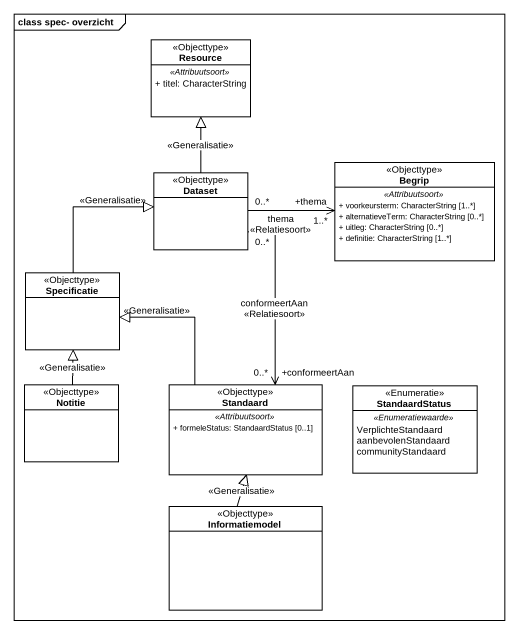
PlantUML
@startuml
mainframe class spec- overzicht
hide circle
hide empty members
skinparam classAttributeIconSize 0
class Resource <<Objecttype>> {
  .. <<Attribuutsoort>> ..
  + titel: CharacterString
}
class Begrip <<Objecttype>> {
  .. <<Attribuutsoort>> ..
  + voorkeursterm: CharacterString [1..*]
  + alternatieveTerm: CharacterString [0..*]
  + uitleg: CharacterString [0..*]
  + definitie: CharacterString [1..*]
}
class Dataset <<Objecttype>>
class Specificatie <<Objecttype>>
class Notitie <<Objecttype>>
class Standaard <<Objecttype>> {
  .. <<Attribuutsoort>> ..
  + formeleStatus: StandaardStatus [0..1]
}
enum StandaardStatus <<Enumeratie>> {
  .. <<Enumeratiewaarde>> ..
  VerplichteStandaard
  aanbevolenStandaard
  communityStandaard
}
class Informatiemodel <<Objecttype>>
Dataset -up-|> Resource : <<Generalisatie>>
Dataset "0..*" -right-> "+thema\n1..*" Begrip : thema\n<<Relatiesoort>>
Dataset "0..*" --> "+conformeertAan\n0..*" Standaard : conformeertAan\n<<Relatiesoort>>
Specificatie -up-|> Dataset : <<Generalisatie>>
Notitie -up-|> Specificatie : <<Generalisatie>>
Standaard -up-|> Specificatie : <<Generalisatie>>
Informatiemodel -up-|> Standaard : <<Generalisatie>>
@enduml
